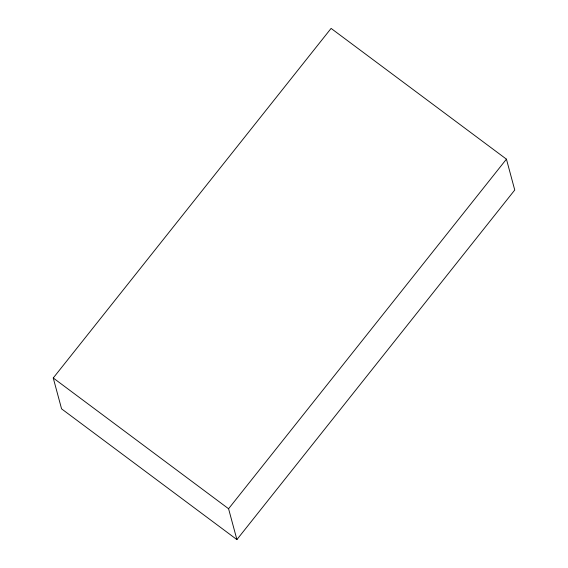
<?xml version="1.0" encoding="UTF-8"?>
<svg xmlns="http://www.w3.org/2000/svg" width="568" height="568" viewBox="0 0 568 568"><rect width="100%" height="100%" fill="white"/><g stroke="black" fill="none" stroke-linecap="round" stroke-linejoin="round"><path stroke-width="0.85" d="M53.25 377.983L331.094 28.4L506.429 159.154L514.75 190.017L236.906 539.6L61.571 408.846L53.25 377.983L228.577 508.743L236.906 539.6M228.577 508.743L506.429 159.154"/></g></svg>
